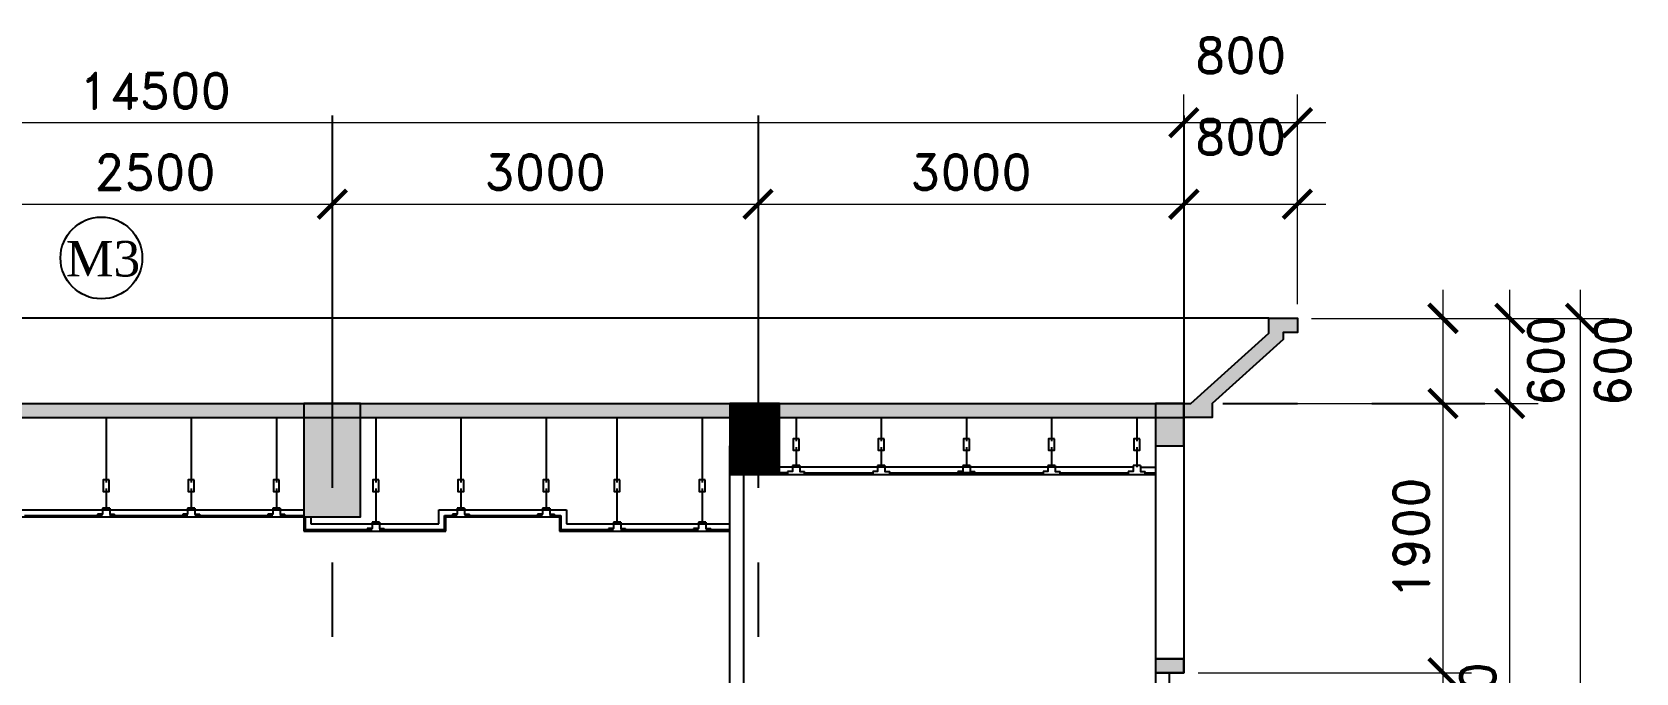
# Model space of a CAD drawing. Header units: inches. Extents: x 452443 to 881249, y 975131 to 1198310.
# Drawn here: x 785251 to 796551, y 1050310 to 1054828 of the extents above; entities that cross this region are included whole.
import ezdxf

# ---------------------------------------------------------------- set-up
doc = ezdxf.new("R2010")
doc.units = ezdxf.units.IN
doc.header["$LTSCALE"] = 3.5
doc.header["$MEASUREMENT"] = 0
doc.linetypes.add('CENTER', pattern=[2, 1.25, -0.25, 0.25, -0.25])
for name, color, linetype in [('cot', 1, 'Continuous'), ('cotnha', 1, 'Continuous'), ('dim 251', 251, 'Continuous'), ('DOOR-84', 84, 'Continuous'), ('Netthay_126', 126, 'Continuous'), ('phong', 2, 'Continuous'), ('thuocdo', 3, 'Continuous'), ('Truc', 252, 'Continuous')]:
    doc.layers.add(name, color=color, linetype=linetype)
doc.styles.add('romand', font='romand.shx')
doc.styles.get("Standard").update_dxf_attribs({"font": 'times.ttf'})
doc.dimstyles.new('TL100', dxfattribs={"dimscale": 100, "dimtxt": 2.5, "dimasz": 2, "dimexe": 2, "dimexo": 1, "dimgap": 1, "dimtad": 1, "dimdec": 0, "dimzin": 0, "dimdsep": 46, "dimtxsty": 'romand', "dimblk": 'ARCHTICK', "dimcen": 2, "dimdle": 2, "dimclrd": 256, "dimclre": 256, "dimclrt": 7, "dimadec": 0, "dimazin": 0, "dimtfac": 0.004, "dimtdec": 0, "dimtmove": 2, "dimatfit": 3, "dimfxl": 1, "dimtolj": 1, "dimtzin": 0, "dimlwd": 20, "dimlwe": 20, "dimarcsym": 1})

# ---------------------------------------------------------------- blocks, each defined once
blk = doc.blocks.new('_ArchTick')
at = {"color": 0, "linetype": 'ByBlock', "const_width": 0.15}
blk.add_lwpolyline([(-0.5, -0.5), (0.5, 0.5)], dxfattribs=at)
blk = doc.blocks.new('*D2509')
at = {"layer": 'DEFPOINTS', "color": 0}
for p in [(793366, 1050310), (795192, 1050310), (793366, 1048710)]:
    blk.add_point(p, dxfattribs=at)
at = {"layer": 'thuocdo', "linetype": 'Continuous', "lineweight": 20}
for p, q in [((795192, 1048510), (795192, 1050510)), ((793466, 1050310), (795392, 1050310)), ((793466, 1048710), (795392, 1048710))]:
    blk.add_line(p, q, dxfattribs=at)
at = {"layer": 'thuocdo', "lineweight": 20, "xscale": 200, "yscale": 200, "zscale": 200}
for p, rotation in [((795192, 1050310), 90), ((795192, 1048710), 270)]:
    blk.add_blockref('_ArchTick', p, dxfattribs=dict(at, rotation=rotation))
at = {"layer": 'thuocdo', "color": 7, "insert": (794967, 1049510), "char_height": 250, "attachment_point": 5, "rotation": 90, "style": 'romand'}
blk.add_mtext('\\A1;1600', dxfattribs=at)
blk = doc.blocks.new('*D2510')
at = {"layer": 'DEFPOINTS', "color": 0}
for p in [(794059, 1052210), (795192, 1052210), (793366, 1050310)]:
    blk.add_point(p, dxfattribs=at)
at = {"layer": 'thuocdo', "linetype": 'Continuous', "lineweight": 20}
for p, q in [((795192, 1050110), (795192, 1052410)), ((794159, 1052210), (795392, 1052210)), ((793466, 1050310), (795392, 1050310))]:
    blk.add_line(p, q, dxfattribs=at)
at = {"layer": 'thuocdo', "lineweight": 20, "xscale": 200, "yscale": 200, "zscale": 200}
for p, rotation in [((795192, 1052210), 90), ((795192, 1050310), 270)]:
    blk.add_blockref('_ArchTick', p, dxfattribs=dict(at, rotation=rotation))
at = {"layer": 'thuocdo', "color": 7, "insert": (794967, 1051260), "char_height": 250, "attachment_point": 5, "rotation": 90, "style": 'romand'}
blk.add_mtext('\\A1;1900', dxfattribs=at)
blk = doc.blocks.new('*D2511')
at = {"layer": 'DEFPOINTS', "color": 0}
for p in [(794166, 1052810), (795192, 1052810), (794059, 1052210)]:
    blk.add_point(p, dxfattribs=at)
at = {"layer": 'thuocdo', "linetype": 'Continuous', "lineweight": 20}
for p, q in [((795192, 1052010), (795192, 1053010)), ((794266, 1052810), (795392, 1052810)), ((794159, 1052210), (795392, 1052210))]:
    blk.add_line(p, q, dxfattribs=at)
at = {"layer": 'thuocdo', "lineweight": 20, "xscale": 200, "yscale": 200, "zscale": 200}
for p, rotation in [((795192, 1052810), 90), ((795192, 1052210), 270)]:
    blk.add_blockref('_ArchTick', p, dxfattribs=dict(at, rotation=rotation))
at = {"layer": 'thuocdo', "color": 7, "insert": (795917, 1052510), "char_height": 250, "attachment_point": 5, "rotation": 90, "style": 'romand'}
blk.add_mtext('\\A1;600', dxfattribs=at)
blk = doc.blocks.new('*D2516')
at = {"layer": 'DEFPOINTS', "color": 0}
for p in [(794248, 1052210), (795662, 1052210), (794404, 1047710)]:
    blk.add_point(p, dxfattribs=at)
at = {"layer": 'thuocdo', "linetype": 'Continuous', "lineweight": 20}
for p, q in [((795662, 1047510), (795662, 1052410)), ((794348, 1052210), (795862, 1052210)), ((794504, 1047710), (795862, 1047710))]:
    blk.add_line(p, q, dxfattribs=at)
at = {"layer": 'thuocdo', "lineweight": 20, "xscale": 200, "yscale": 200, "zscale": 200}
for p, rotation in [((795662, 1052210), 90), ((795662, 1047710), 270)]:
    blk.add_blockref('_ArchTick', p, dxfattribs=dict(at, rotation=rotation))
at = {"layer": 'thuocdo', "color": 7, "insert": (795437, 1049960), "char_height": 250, "attachment_point": 5, "rotation": 90, "style": 'romand'}
blk.add_mtext('\\A1;4500', dxfattribs=at)
blk = doc.blocks.new('*D2517')
at = {"layer": 'DEFPOINTS', "color": 0}
for p in [(794404, 1052810), (795662, 1052810), (794248, 1052210)]:
    blk.add_point(p, dxfattribs=at)
at = {"layer": 'thuocdo', "linetype": 'Continuous', "lineweight": 20}
for p, q in [((795662, 1052010), (795662, 1053010)), ((794504, 1052810), (795862, 1052810)), ((794348, 1052210), (795862, 1052210))]:
    blk.add_line(p, q, dxfattribs=at)
at = {"layer": 'thuocdo', "lineweight": 20, "xscale": 200, "yscale": 200, "zscale": 200}
for p, rotation in [((795662, 1052810), 90), ((795662, 1052210), 270)]:
    blk.add_blockref('_ArchTick', p, dxfattribs=dict(at, rotation=rotation))
at = {"layer": 'thuocdo', "color": 7, "insert": (796387, 1052510), "char_height": 250, "attachment_point": 5, "rotation": 90, "style": 'romand'}
blk.add_mtext('\\A1;600', dxfattribs=at)
blk = doc.blocks.new('*D2518')
at = {"layer": 'DEFPOINTS', "color": 0}
for p in [(795447, 1052810), (796160, 1052810), (795447, 1035160)]:
    blk.add_point(p, dxfattribs=at)
at = {"layer": 'thuocdo', "linetype": 'Continuous', "lineweight": 20}
for p, q in [((796160, 1034960), (796160, 1053010)), ((795547, 1052810), (796360, 1052810)), ((795547, 1035160), (796360, 1035160))]:
    blk.add_line(p, q, dxfattribs=at)
at = {"layer": 'thuocdo', "lineweight": 20, "xscale": 200, "yscale": 200, "zscale": 200}
for p, rotation in [((796160, 1052810), 90), ((796160, 1035160), 270)]:
    blk.add_blockref('_ArchTick', p, dxfattribs=dict(at, rotation=rotation))
at = {"layer": 'thuocdo', "color": 7, "insert": (795935, 1043985), "char_height": 250, "attachment_point": 5, "rotation": 90, "style": 'romand'}
blk.add_mtext('\\A1;17650', dxfattribs=at)
blk = doc.blocks.new('*D2523')
at = {"layer": 'DEFPOINTS', "color": 0}
for p in [(787366, 1053563), (790366, 1053615), (790366, 1053230)]:
    blk.add_point(p, dxfattribs=at)
at = {"layer": 'thuocdo', "linetype": 'Continuous', "lineweight": 20}
for p, q in [((787366, 1053663), (787366, 1053815)), ((790366, 1053330), (790366, 1053815)), ((787166, 1053615), (790566, 1053615))]:
    blk.add_line(p, q, dxfattribs=at)
at = {"layer": 'thuocdo', "lineweight": 20, "xscale": 200, "yscale": 200, "zscale": 200, "rotation": 180}
blk.add_blockref('_ArchTick', (787366, 1053615), dxfattribs=at)
at = {"layer": 'thuocdo', "lineweight": 20, "xscale": 200, "yscale": 200, "zscale": 200}
blk.add_blockref('_ArchTick', (790366, 1053615), dxfattribs=at)
at = {"layer": 'thuocdo', "color": 7, "insert": (788866, 1053840), "char_height": 250, "attachment_point": 5, "style": 'romand'}
blk.add_mtext('\\A1;3000', dxfattribs=at)
blk = doc.blocks.new('*D2524')
at = {"layer": 'DEFPOINTS', "color": 0}
for p in [(784866, 1053563), (787366, 1053615), (787366, 1053563)]:
    blk.add_point(p, dxfattribs=at)
at = {"layer": 'thuocdo', "linetype": 'Continuous', "lineweight": 20}
for p, q in [((784866, 1053663), (784866, 1053815)), ((787366, 1053663), (787366, 1053815)), ((784666, 1053615), (787566, 1053615))]:
    blk.add_line(p, q, dxfattribs=at)
at = {"layer": 'thuocdo', "lineweight": 20, "xscale": 200, "yscale": 200, "zscale": 200, "rotation": 180}
blk.add_blockref('_ArchTick', (784866, 1053615), dxfattribs=at)
at = {"layer": 'thuocdo', "lineweight": 20, "xscale": 200, "yscale": 200, "zscale": 200}
blk.add_blockref('_ArchTick', (787366, 1053615), dxfattribs=at)
at = {"layer": 'thuocdo', "color": 7, "insert": (786116, 1053840), "char_height": 250, "attachment_point": 5, "style": 'romand'}
blk.add_mtext('\\A1;2500', dxfattribs=at)
blk = doc.blocks.new('*D2525')
at = {"layer": 'DEFPOINTS', "color": 0}
for p in [(793366, 1054189), (793366, 1053571), (794166, 1053571)]:
    blk.add_point(p, dxfattribs=at)
at = {"layer": 'thuocdo', "linetype": 'Continuous', "lineweight": 20}
for p, q in [((793366, 1053671), (793366, 1054389)), ((794166, 1053671), (794166, 1054389)), ((794366, 1054189), (793166, 1054189))]:
    blk.add_line(p, q, dxfattribs=at)
at = {"layer": 'thuocdo', "lineweight": 20, "xscale": 200, "yscale": 200, "zscale": 200, "rotation": 180}
blk.add_blockref('_ArchTick', (793366, 1054189), dxfattribs=at)
at = {"layer": 'thuocdo', "lineweight": 20, "xscale": 200, "yscale": 200, "zscale": 200}
blk.add_blockref('_ArchTick', (794166, 1054189), dxfattribs=at)
at = {"layer": 'thuocdo', "color": 7, "insert": (793766, 1054664), "char_height": 250, "attachment_point": 5, "style": 'romand'}
blk.add_mtext('\\A1;800', dxfattribs=at)
blk = doc.blocks.new('*D2526')
at = {"layer": 'DEFPOINTS', "color": 0}
for p in [(793366, 1053615), (793366, 1053417), (790366, 1053230)]:
    blk.add_point(p, dxfattribs=at)
at = {"layer": 'thuocdo', "linetype": 'Continuous', "lineweight": 20}
for p, q in [((790366, 1053330), (790366, 1053815)), ((793366, 1053517), (793366, 1053815)), ((790166, 1053615), (793566, 1053615))]:
    blk.add_line(p, q, dxfattribs=at)
at = {"layer": 'thuocdo', "lineweight": 20, "xscale": 200, "yscale": 200, "zscale": 200, "rotation": 180}
blk.add_blockref('_ArchTick', (790366, 1053615), dxfattribs=at)
at = {"layer": 'thuocdo', "lineweight": 20, "xscale": 200, "yscale": 200, "zscale": 200}
blk.add_blockref('_ArchTick', (793366, 1053615), dxfattribs=at)
at = {"layer": 'thuocdo', "color": 7, "insert": (791866, 1053840), "char_height": 250, "attachment_point": 5, "style": 'romand'}
blk.add_mtext('\\A1;3000', dxfattribs=at)
blk = doc.blocks.new('*D2527')
at = {"layer": 'DEFPOINTS', "color": 0}
for p in [(794166, 1053615), (793366, 1053417), (794166, 1052810)]:
    blk.add_point(p, dxfattribs=at)
at = {"layer": 'thuocdo', "linetype": 'Continuous', "lineweight": 20}
for p, q in [((793366, 1053517), (793366, 1053815)), ((794166, 1052910), (794166, 1053815)), ((793166, 1053615), (794366, 1053615))]:
    blk.add_line(p, q, dxfattribs=at)
at = {"layer": 'thuocdo', "lineweight": 20, "xscale": 200, "yscale": 200, "zscale": 200, "rotation": 180}
blk.add_blockref('_ArchTick', (793366, 1053615), dxfattribs=at)
at = {"layer": 'thuocdo', "lineweight": 20, "xscale": 200, "yscale": 200, "zscale": 200}
blk.add_blockref('_ArchTick', (794166, 1053615), dxfattribs=at)
at = {"layer": 'thuocdo', "color": 7, "insert": (793766, 1054090), "char_height": 250, "attachment_point": 5, "style": 'romand'}
blk.add_mtext('\\A1;800', dxfattribs=at)
blk = doc.blocks.new('*D2528')
at = {"layer": 'DEFPOINTS', "color": 0}
for p in [(778866, 1054189), (778866, 1053946), (793366, 1053571)]:
    blk.add_point(p, dxfattribs=at)
at = {"layer": 'thuocdo', "linetype": 'Continuous', "lineweight": 20}
for p, q in [((778866, 1054046), (778866, 1054389)), ((793366, 1053671), (793366, 1054389)), ((793566, 1054189), (778666, 1054189))]:
    blk.add_line(p, q, dxfattribs=at)
at = {"layer": 'thuocdo', "lineweight": 20, "xscale": 200, "yscale": 200, "zscale": 200, "rotation": 180}
blk.add_blockref('_ArchTick', (778866, 1054189), dxfattribs=at)
at = {"layer": 'thuocdo', "lineweight": 20, "xscale": 200, "yscale": 200, "zscale": 200}
blk.add_blockref('_ArchTick', (793366, 1054189), dxfattribs=at)
at = {"layer": 'thuocdo', "color": 7, "insert": (786116, 1054414), "char_height": 250, "attachment_point": 5, "style": 'romand'}
blk.add_mtext('\\A1;14500', dxfattribs=at)
blk = doc.blocks.new('gcfhgt')
at = {"layer": 'dim 251', "linetype": 'Continuous'}
for points in [[(371279, 227937), (371279, 227894), (371245, 227894)], [(371279, 227937), (371331, 227937)], [(371331, 227937), (371331, 227894), (371365, 227894)], [(371365, 227894), (371365, 227875), (371245, 227875), (371245, 227894)]]:
    blk.add_lwpolyline(points, dxfattribs=at)

msp = doc.modelspace()

# ---------------------------------------------------------------- hatches: boundary and pattern name
at = {"layer": 'cot'}
h = msp.add_hatch(color=256, dxfattribs=at)
h.dxf.hatch_style = 1
h.paths.add_polyline_path([(793365.8, 1052110.4), (793365.8, 1052210.4), (793416.3, 1052210.4), (793965.8, 1052704.9), (793965.8, 1052810.4), (794165.8, 1052810.4), (794165.8, 1052710.4), (794065.8, 1052710.4), (794065.8, 1052660.4), (793565.8, 1052210.4), (793565.8, 1052110.4)])
h = msp.add_hatch(color=256, dxfattribs=at)
h.dxf.hatch_style = 1
h.paths.add_polyline_path([(787215.8, 1052210.4), (785015.8, 1052210.4), (785015.8, 1052110.4), (787215.8, 1052110.4)])
h.paths.add_polyline_path([(791015.8, 1052210.4), (787515.8, 1052210.4), (787515.8, 1052110.4), (791015.8, 1052110.4)])
h.paths.add_polyline_path([(784715.8, 1052110.4), (784715.8, 1052210.4), (781215.8, 1052210.4), (781215.8, 1052110.4)])
h.paths.add_polyline_path([(793365.8, 1052110.4), (793365.8, 1052210.4), (791015.8, 1052210.4), (791015.8, 1052110.4)])
h.paths.add_polyline_path([(778865.8, 1052210.4), (778865.8, 1052110.4), (781215.8, 1052110.4), (781215.8, 1052210.4)])
h = msp.add_hatch(color=256, dxfattribs=at)
h.dxf.hatch_style = 1
h.paths.add_polyline_path([(787565.8, 1052210.4), (787165.8, 1052210.4), (787165.8, 1051410.4), (787565.8, 1051410.4)])
h = msp.add_hatch(dxfattribs=at)
h.set_pattern_fill('ANSI31', color=256)
h.set_pattern_definition([(45, (817115.18814, 1045166.17652), (-0.08838834765, 0.08838834765), [])])
h.paths.add_polyline_path([(790515.8, 1052210.4), (790165.8, 1052210.4), (790165.8, 1051710.4), (790515.8, 1051710.4)])
h = msp.add_hatch(color=256, dxfattribs=at)
h.dxf.hatch_style = 1
h.paths.add_polyline_path([(793365.8, 1052210.4), (793165.8, 1052210.4), (793165.8, 1051910.4), (793365.8, 1051910.4)])
h = msp.add_hatch(color=256, dxfattribs=at)
h.dxf.hatch_style = 1
h.paths.add_polyline_path([(793365.8, 1050410.4), (793165.8, 1050410.4), (793165.8, 1050310.4), (793365.8, 1050310.4)])

# ---------------------------------------------------------------- linework, layer by layer
for points in [[(793365.8, 1052210.4), (793416.3, 1052210.4), (793965.8, 1052704.9), (793965.8, 1052810.4), (794165.8, 1052810.4), (794165.8, 1052710.4), (794065.8, 1052710.4), (794065.8, 1052660.4), (793565.8, 1052210.4), (793565.8, 1052110.4), (793365.8, 1052110.4), (793365.8, 1051910.4)], [(784715.8, 1052210.4), (793365.8, 1052210.4)], [(784715.8, 1052110.4), (793365.8, 1052110.4)]]:
    msp.add_lwpolyline(points, dxfattribs=at)
for points in [[(787165.8, 1051410.4), (787565.8, 1051410.4), (787565.8, 1052210.4), (787165.8, 1052210.4)], [(793165.8, 1051910.4), (793365.8, 1051910.4), (793365.8, 1052210.4), (793165.8, 1052210.4)], [(793165.8, 1050310.4), (793365.8, 1050310.4), (793365.8, 1050410.4), (793165.8, 1050410.4)]]:
    msp.add_lwpolyline(points, close=True, dxfattribs=at)
at = {"layer": 'cotnha'}
msp.add_lwpolyline([(790165.8, 1051710.4), (790515.8, 1051710.4), (790515.8, 1052210.4), (790165.8, 1052210.4)], close=True, dxfattribs=at)
at = {"layer": 'dim 251', "linetype": 'Continuous'}
for p, q in [((785771.8, 1052110.4), (785771.8, 1051653.8)), ((786371.8, 1052110.4), (786371.8, 1051653.8)), ((786971.8, 1052110.4), (786971.8, 1051653.8)), ((787671.8, 1052110.4), (787671.8, 1051653.8)), ((788271.8, 1052110.4), (788271.8, 1051653.8)), ((788871.8, 1052110.4), (788871.8, 1051653.8)), ((789371.8, 1052110.4), (789371.8, 1051653.8)), ((789971.8, 1052110.4), (789971.8, 1051653.8)), ((790633.8, 1052110.4), (790633.8, 1051944)), ((791233.8, 1052110.4), (791233.8, 1051944)), ((791833.8, 1052110.4), (791833.8, 1051944)), ((792433.8, 1052110.4), (792433.8, 1051944)), ((793033.8, 1052110.4), (793033.8, 1051944)), ((790633.8, 1051901.9), (790633.8, 1051760)), ((791233.8, 1051901.9), (791233.8, 1051760)), ((791833.8, 1051901.9), (791833.8, 1051760)), ((792433.8, 1051901.9), (792433.8, 1051760)), ((793033.8, 1051901.9), (793033.8, 1051760)), ((785771.8, 1051611.6), (785771.8, 1051460)), ((786371.8, 1051611.6), (786371.8, 1051460)), ((786971.8, 1051611.6), (786971.8, 1051460)), ((787671.8, 1051611.6), (787671.8, 1051360)), ((788271.8, 1051611.6), (788271.8, 1051460)), ((788871.8, 1051611.6), (788871.8, 1051460)), ((789371.8, 1051611.6), (789371.8, 1051360)), ((789971.8, 1051611.6), (789971.8, 1051360)), ((785065.8, 1051460.4), (787165.8, 1051460.4)), ((785196.7, 1051420.4), (785746.9, 1051420.4)), ((785796.7, 1051420.4), (786346.9, 1051420.4)), ((786396.7, 1051420.4), (786946.9, 1051420.4)), ((786996.7, 1051420.4), (787165.8, 1051420.4)), ((788115.8, 1051360.4), (788115.8, 1051460.4)), ((788115.8, 1051460.4), (789015.8, 1051460.4)), ((788155.8, 1051320.4), (788155.8, 1051420.4)), ((788155.8, 1051420.4), (788246.9, 1051420.4)), ((788296.7, 1051420.4), (788846.9, 1051420.4)), ((788896.7, 1051420.4), (788975.8, 1051420.4)), ((788975.8, 1051420.4), (788975.8, 1051320.4)), ((789015.8, 1051460.4), (789015.8, 1051360.4)), ((782065.8, 1051410.4), (787165.8, 1051410.4)), ((787165.8, 1051410.4), (787165.8, 1051310.4)), ((787165.8, 1051310.4), (788165.8, 1051310.4)), ((787175.8, 1051410.4), (787175.8, 1051320.4)), ((787175.8, 1051320.4), (787646.9, 1051320.4)), ((787215.8, 1051410.4), (787215.8, 1051360.4)), ((787215.8, 1051360.4), (788115.8, 1051360.4)), ((787696.7, 1051320.4), (788155.8, 1051320.4)), ((788165.8, 1051310.4), (788165.8, 1051410.4)), ((788165.8, 1051410.4), (788965.8, 1051410.4)), ((788965.8, 1051410.4), (788965.8, 1051310.4)), ((788965.8, 1051310.4), (790165.8, 1051310.4)), ((788975.8, 1051320.4), (789346.9, 1051320.4)), ((789015.8, 1051360.4), (790165.8, 1051360.4)), ((789396.7, 1051320.4), (789946.9, 1051320.4)), ((789996.7, 1051320.4), (790165.8, 1051320.4))]:
    msp.add_line(p, q, dxfattribs=at)
for points in [[(790654.7, 1051961.7), (790612.9, 1051961.7), (790612.9, 1051880.5), (790654.7, 1051880.5)], [(790654.7, 1051961.7), (790612.9, 1051961.7), (790612.9, 1051880.5), (790654.7, 1051880.5)], [(790654.7, 1051961.7), (790612.9, 1051961.7), (790612.9, 1051880.5), (790654.7, 1051880.5)], [(791254.7, 1051961.7), (791212.9, 1051961.7), (791212.9, 1051880.5), (791254.7, 1051880.5)], [(791254.7, 1051961.7), (791212.9, 1051961.7), (791212.9, 1051880.5), (791254.7, 1051880.5)], [(791254.7, 1051961.7), (791212.9, 1051961.7), (791212.9, 1051880.5), (791254.7, 1051880.5)], [(791854.7, 1051961.7), (791812.9, 1051961.7), (791812.9, 1051880.5), (791854.7, 1051880.5)], [(791854.7, 1051961.7), (791812.9, 1051961.7), (791812.9, 1051880.5), (791854.7, 1051880.5)], [(791854.7, 1051961.7), (791812.9, 1051961.7), (791812.9, 1051880.5), (791854.7, 1051880.5)], [(792454.7, 1051961.7), (792412.9, 1051961.7), (792412.9, 1051880.5), (792454.7, 1051880.5)], [(792454.7, 1051961.7), (792412.9, 1051961.7), (792412.9, 1051880.5), (792454.7, 1051880.5)], [(792454.7, 1051961.7), (792412.9, 1051961.7), (792412.9, 1051880.5), (792454.7, 1051880.5)], [(793054.7, 1051961.7), (793012.9, 1051961.7), (793012.9, 1051880.5), (793054.7, 1051880.5)], [(793054.7, 1051961.7), (793012.9, 1051961.7), (793012.9, 1051880.5), (793054.7, 1051880.5)], [(793054.7, 1051961.7), (793012.9, 1051961.7), (793012.9, 1051880.5), (793054.7, 1051880.5)], [(785792.7, 1051671.4), (785750.9, 1051671.4), (785750.9, 1051590.3), (785792.7, 1051590.3)], [(785792.7, 1051671.4), (785750.9, 1051671.4), (785750.9, 1051590.3), (785792.7, 1051590.3)], [(785792.7, 1051671.4), (785750.9, 1051671.4), (785750.9, 1051590.3), (785792.7, 1051590.3)], [(786392.7, 1051671.4), (786350.9, 1051671.4), (786350.9, 1051590.3), (786392.7, 1051590.3)], [(786392.7, 1051671.4), (786350.9, 1051671.4), (786350.9, 1051590.3), (786392.7, 1051590.3)], [(786392.7, 1051671.4), (786350.9, 1051671.4), (786350.9, 1051590.3), (786392.7, 1051590.3)], [(786992.7, 1051671.4), (786950.9, 1051671.4), (786950.9, 1051590.3), (786992.7, 1051590.3)], [(786992.7, 1051671.4), (786950.9, 1051671.4), (786950.9, 1051590.3), (786992.7, 1051590.3)], [(786992.7, 1051671.4), (786950.9, 1051671.4), (786950.9, 1051590.3), (786992.7, 1051590.3)], [(787692.7, 1051671.4), (787650.9, 1051671.4), (787650.9, 1051590.3), (787692.7, 1051590.3)], [(787692.7, 1051671.4), (787650.9, 1051671.4), (787650.9, 1051590.3), (787692.7, 1051590.3)], [(787692.7, 1051671.4), (787650.9, 1051671.4), (787650.9, 1051590.3), (787692.7, 1051590.3)], [(788292.7, 1051671.4), (788250.9, 1051671.4), (788250.9, 1051590.3), (788292.7, 1051590.3)], [(788292.7, 1051671.4), (788250.9, 1051671.4), (788250.9, 1051590.3), (788292.7, 1051590.3)], [(788292.7, 1051671.4), (788250.9, 1051671.4), (788250.9, 1051590.3), (788292.7, 1051590.3)], [(788892.7, 1051671.4), (788850.9, 1051671.4), (788850.9, 1051590.3), (788892.7, 1051590.3)], [(788892.7, 1051671.4), (788850.9, 1051671.4), (788850.9, 1051590.3), (788892.7, 1051590.3)], [(788892.7, 1051671.4), (788850.9, 1051671.4), (788850.9, 1051590.3), (788892.7, 1051590.3)], [(789392.7, 1051671.4), (789350.9, 1051671.4), (789350.9, 1051590.3), (789392.7, 1051590.3)], [(789392.7, 1051671.4), (789350.9, 1051671.4), (789350.9, 1051590.3), (789392.7, 1051590.3)], [(789392.7, 1051671.4), (789350.9, 1051671.4), (789350.9, 1051590.3), (789392.7, 1051590.3)], [(789992.7, 1051671.4), (789950.9, 1051671.4), (789950.9, 1051590.3), (789992.7, 1051590.3)], [(789992.7, 1051671.4), (789950.9, 1051671.4), (789950.9, 1051590.3), (789992.7, 1051590.3)], [(789992.7, 1051671.4), (789950.9, 1051671.4), (789950.9, 1051590.3), (789992.7, 1051590.3)]]:
    msp.add_lwpolyline(points, close=True, dxfattribs=at)
at = {"layer": 'dim 251'}
for points in [[(793008.9, 1051760), (790515.8, 1051760)], [(793058.7, 1051760), (793165.8, 1051760)], [(790693.8, 1051720.1), (791173.8, 1051720.1)], [(791293.8, 1051720.1), (791773.8, 1051720.1)], [(791893.8, 1051720.1), (791773.8, 1051720.1)], [(791893.8, 1051720.1), (792373.8, 1051720.1)], [(792493.8, 1051720.1), (792973.8, 1051720.1)], [(793093.8, 1051720.1), (793165.8, 1051720.1)]]:
    msp.add_lwpolyline(points, dxfattribs=at)
at = {"layer": 'dim 251', "linetype": 'Continuous'}
for points in [[(790573.8, 1051720.1), (790515.8, 1051720.1)], [(790515.8, 1051710.4), (793165.8, 1051710.4)]]:
    msp.add_lwpolyline(points, dxfattribs=at)
at = {"layer": 'DOOR-84'}
msp.add_lwpolyline([(793165.8, 1048708.4), (793265.8, 1048708.4), (793265.8, 1050310.4), (793165.8, 1050310.4)], close=True, dxfattribs=at)
msp.add_lwpolyline([(793165.8, 1050310.4), (793265.8, 1050310.4)], dxfattribs=at)
at = {"layer": 'Netthay_126', "ltscale": 200}
msp.add_lwpolyline([(785738.8, 1050938.3, 0, 100, 0), (785738.8, 1051232.4, 0, 0, 0), (785738.8, 1052947.3, 0, 0, 0)], format="xyseb", dxfattribs=at)
at = {"layer": 'Netthay_126'}
for points in [[(793965.8, 1052810.4), (778265.8, 1052810.4)], [(789565.8, 1047710.4), (789565.8, 1047910.4), (789865.8, 1047910.4), (789865.8, 1048060.4), (790165.8, 1048060.4), (790165.8, 1051910.4)], [(790265.8, 1048210.4), (790265.8, 1051910.4)]]:
    msp.add_lwpolyline(points, dxfattribs=at)
msp.add_circle((785738.8, 1053235.5), 288.2, dxfattribs=at)
at = {"layer": 'phong'}
for p, q in [((793165.8, 1052210.4), (793165.8, 1050410.4)), ((793365.8, 1052210.4), (793365.8, 1050410.4))]:
    msp.add_line(p, q, dxfattribs=at)
for points in [[(793165.8, 1050410.4), (793265.8, 1050410.4)], [(793265.8, 1050410.4), (793365.8, 1050410.4), (793365.8, 1050310.4), (793265.8, 1050310.4)]]:
    msp.add_lwpolyline(points, dxfattribs=at)
at = {"layer": 'Truc', "linetype": 'CENTER', "ltscale": 600}
msp.add_line((777890.9, 1052210.4), (795486.8, 1052210.4), dxfattribs=at)
for points in [[(787365.8, 1054239.7), (787365.8, 1033159.6)], [(790365.8, 1054239.7), (790365.8, 1033159.6)], [(793365.8, 1054239.7), (793365.8, 1033159.6)]]:
    msp.add_lwpolyline(points, dxfattribs=at)

# ---------------------------------------------------------------- block references
at = {"layer": 'dim 251', "linetype": 'Continuous', "xscale": -1}
for p in [(1161939.1, 823835.3), (1161939.1, 823835.3), (1161939.1, 823835.3), (1162539.1, 823835.3), (1162539.1, 823835.3), (1162539.1, 823835.3), (1163139.1, 823835.3), (1163139.1, 823835.3), (1163139.1, 823835.3), (1163739.1, 823835.3), (1163739.1, 823835.3), (1163739.1, 823835.3), (1164339.1, 823835.3), (1164339.1, 823835.3), (1164339.1, 823835.3), (1157077.1, 823535.3), (1157677.1, 823535.3), (1158277.1, 823535.3), (1159577.1, 823535.3), (1160177.1, 823535.3), (1158977.1, 823435.3), (1160677.1, 823435.3), (1160677.1, 823435.3), (1160677.1, 823435.3), (1161277.1, 823435.3), (1161277.1, 823435.3), (1161277.1, 823435.3)]:
    msp.add_blockref('gcfhgt', p, dxfattribs=at)

# ---------------------------------------------------------------- texts
at = {"insert": (785750.5, 1053355.3), "char_height": 250, "width": 489.6, "attachment_point": 2, "line_spacing_factor": 0.938532}
msp.add_mtext('M3', dxfattribs=at)

# ---------------------------------------------------------------- dimensions: what is measured, and where the dimension line sits
at = {"layer": 'thuocdo'}
for base, p1, p2, picture, middle in [((793365.8, 1054189.1), (794165.8, 1053570.7), (793365.8, 1053570.7), '*D2525', (793765.8, 1054664.1)), ((778865.8, 1054189.1), (793365.8, 1053570.7), (778865.8, 1053946.2), '*D2528', (786115.8, 1054414.1)), ((794165.8, 1053615), (793365.8, 1053417.4), (794165.8, 1052810.4), '*D2527', (793765.8, 1054090)), ((787365.8, 1053615), (784865.8, 1053562.8), (787365.8, 1053562.8), '*D2524', (786115.8, 1053840)), ((790365.8, 1053615), (787365.8, 1053562.8), (790365.8, 1053229.9), '*D2523', (788865.8, 1053840)), ((793365.8, 1053615), (790365.8, 1053229.9), (793365.8, 1053417.4), '*D2526', (791865.8, 1053840))]:
    dim = msp.add_linear_dim(base=base, p1=p1, p2=p2, dimstyle='TL100', dxfattribs=at)
    dim.commit()
    dim.dimension.update_dxf_attribs({"geometry": picture, "text_midpoint": middle})
for base, p1, p2, picture, middle in [((795192, 1052810.4), (794059.4, 1052210.4), (794165.8, 1052810.4), '*D2511', (795917, 1052510.4)), ((795662.2, 1052810.4), (794248, 1052210.4), (794404.2, 1052810.4), '*D2517', (796387.2, 1052510.4)), ((796159.7, 1052810.4), (795447.2, 1035160.4), (795447.2, 1052810.4), '*D2518', (795934.7, 1043985.4)), ((795192, 1052210.4), (793365.8, 1050310.4), (794059.4, 1052210.4), '*D2510', (794967, 1051260.4)), ((795662.2, 1052210.4), (794403.9, 1047710.4), (794248, 1052210.4), '*D2516', (795437.2, 1049960.4)), ((795192, 1050310.4), (793365.8, 1048710.2), (793365.8, 1050310.4), '*D2509', (794967, 1049510.3))]:
    dim = msp.add_linear_dim(base=base, p1=p1, p2=p2, angle=90, dimstyle='TL100', dxfattribs=at)
    dim.commit()
    dim.dimension.update_dxf_attribs({"geometry": picture, "text_midpoint": middle})

doc.saveas('drawing.dxf')
